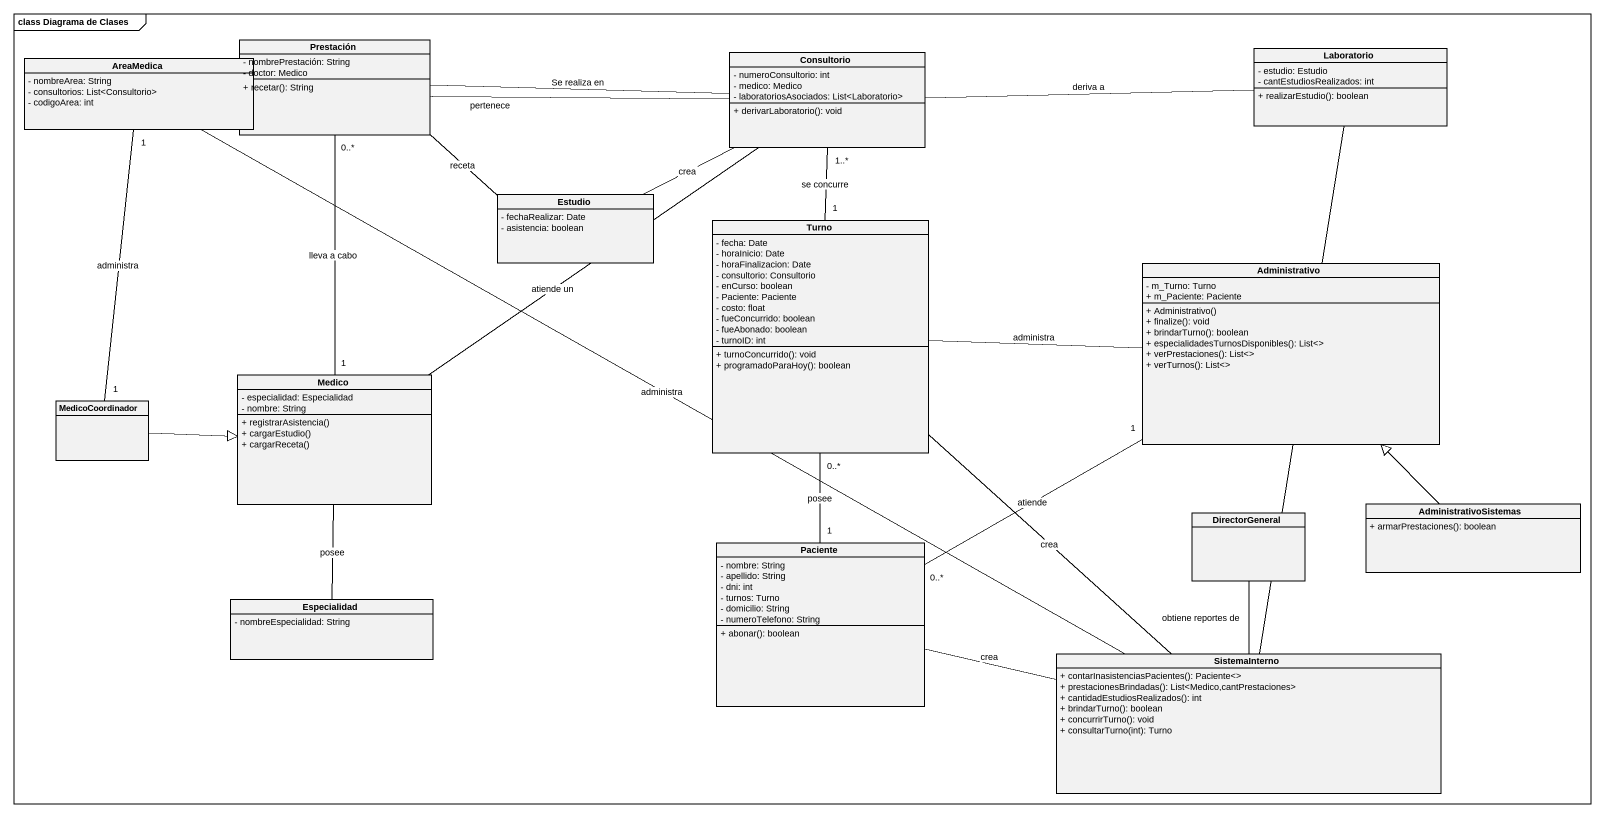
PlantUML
@startuml
mainframe class Diagrama de Clases
hide circle
hide empty members
skinparam classAttributeIconSize 0
class AreaMedica {
  - nombreArea: String
  - consultorios: List<Consultorio>
  - codigoArea: int
}
class Prestación {
  - nombrePrestación: String
  - doctor: Medico
  + recetar(): String
}
class Consultorio {
  - numeroConsultorio: int
  - medico: Medico
  - laboratoriosAsociados: List<Laboratorio>
  + derivarLaboratorio(): void
}
class Laboratorio {
  - estudio: Estudio
  - cantEstudiosRealizados: int
  + realizarEstudio(): boolean
}
class Estudio {
  - fechaRealizar: Date
  - asistencia: boolean
}
class Turno {
  - fecha: Date
  - horaInicio: Date
  - horaFinalizacion: Date
  - consultorio: Consultorio
  - enCurso: boolean
  - Paciente: Paciente
  - costo: float
  - fueConcurrido: boolean
  - fueAbonado: boolean
  - turnoID: int
  + turnoConcurrido(): void
  + programadoParaHoy(): boolean
}
class Administrativo {
  - m_Turno: Turno
  + m_Paciente: Paciente
  + Administrativo()
  + finalize(): void
  + brindarTurno(): boolean
  + especialidadesTurnosDisponibles(): List<>
  + verPrestaciones(): List<>
  + verTurnos(): List<>
}
class Medico {
  - especialidad: Especialidad
  - nombre: String
  + registrarAsistencia()
  + cargarEstudio()
  + cargarReceta()
}
class MedicoCoordinador
class DirectorGeneral
class AdministrativoSistemas {
  + armarPrestaciones(): boolean
}
class Paciente {
  - nombre: String
  - apellido: String
  - dni: int
  - turnos: Turno
  - domicilio: String
  - numeroTelefono: String
  + abonar(): boolean
}
class Especialidad {
  - nombreEspecialidad: String
}
class SistemaInterno {
  + contarInasistenciasPacientes(): Paciente<>
  + prestacionesBrindadas(): List<Medico,cantPrestaciones>
  + cantidadEstudiosRealizados(): int
  + brindarTurno(): boolean
  + concurrirTurno(): void
  + consultarTurno(int): Turno
}
AreaMedica -right- SistemaInterno : administra
Prestación -left- AreaMedica
Prestación -right- Consultorio : Se realiza en
Prestación "0..*" -- "1" Medico : lleva a cabo
Consultorio -left- AreaMedica : pertenece
Consultorio -right- Laboratorio : deriva a
Estudio -left- Prestación : receta
Estudio -right- Consultorio : crea
Turno "1" -up- "1..*" Consultorio : se concurre
Turno -- SistemaInterno : crea
Administrativo -left- Turno : administra
Administrativo "1" -left- "0..*" Paciente : atiende
Medico -up- Consultorio : atiende un
MedicoCoordinador "1" -up- "1" AreaMedica : administra
MedicoCoordinador -right-|> Medico
DirectorGeneral -- SistemaInterno : obtiene reportes de
AdministrativoSistemas -up-|> Administrativo
Paciente "1" -up- "0..*" Turno : posee
Paciente -right- SistemaInterno : crea
Especialidad -up- Medico : posee
SistemaInterno -up- Laboratorio
@enduml
